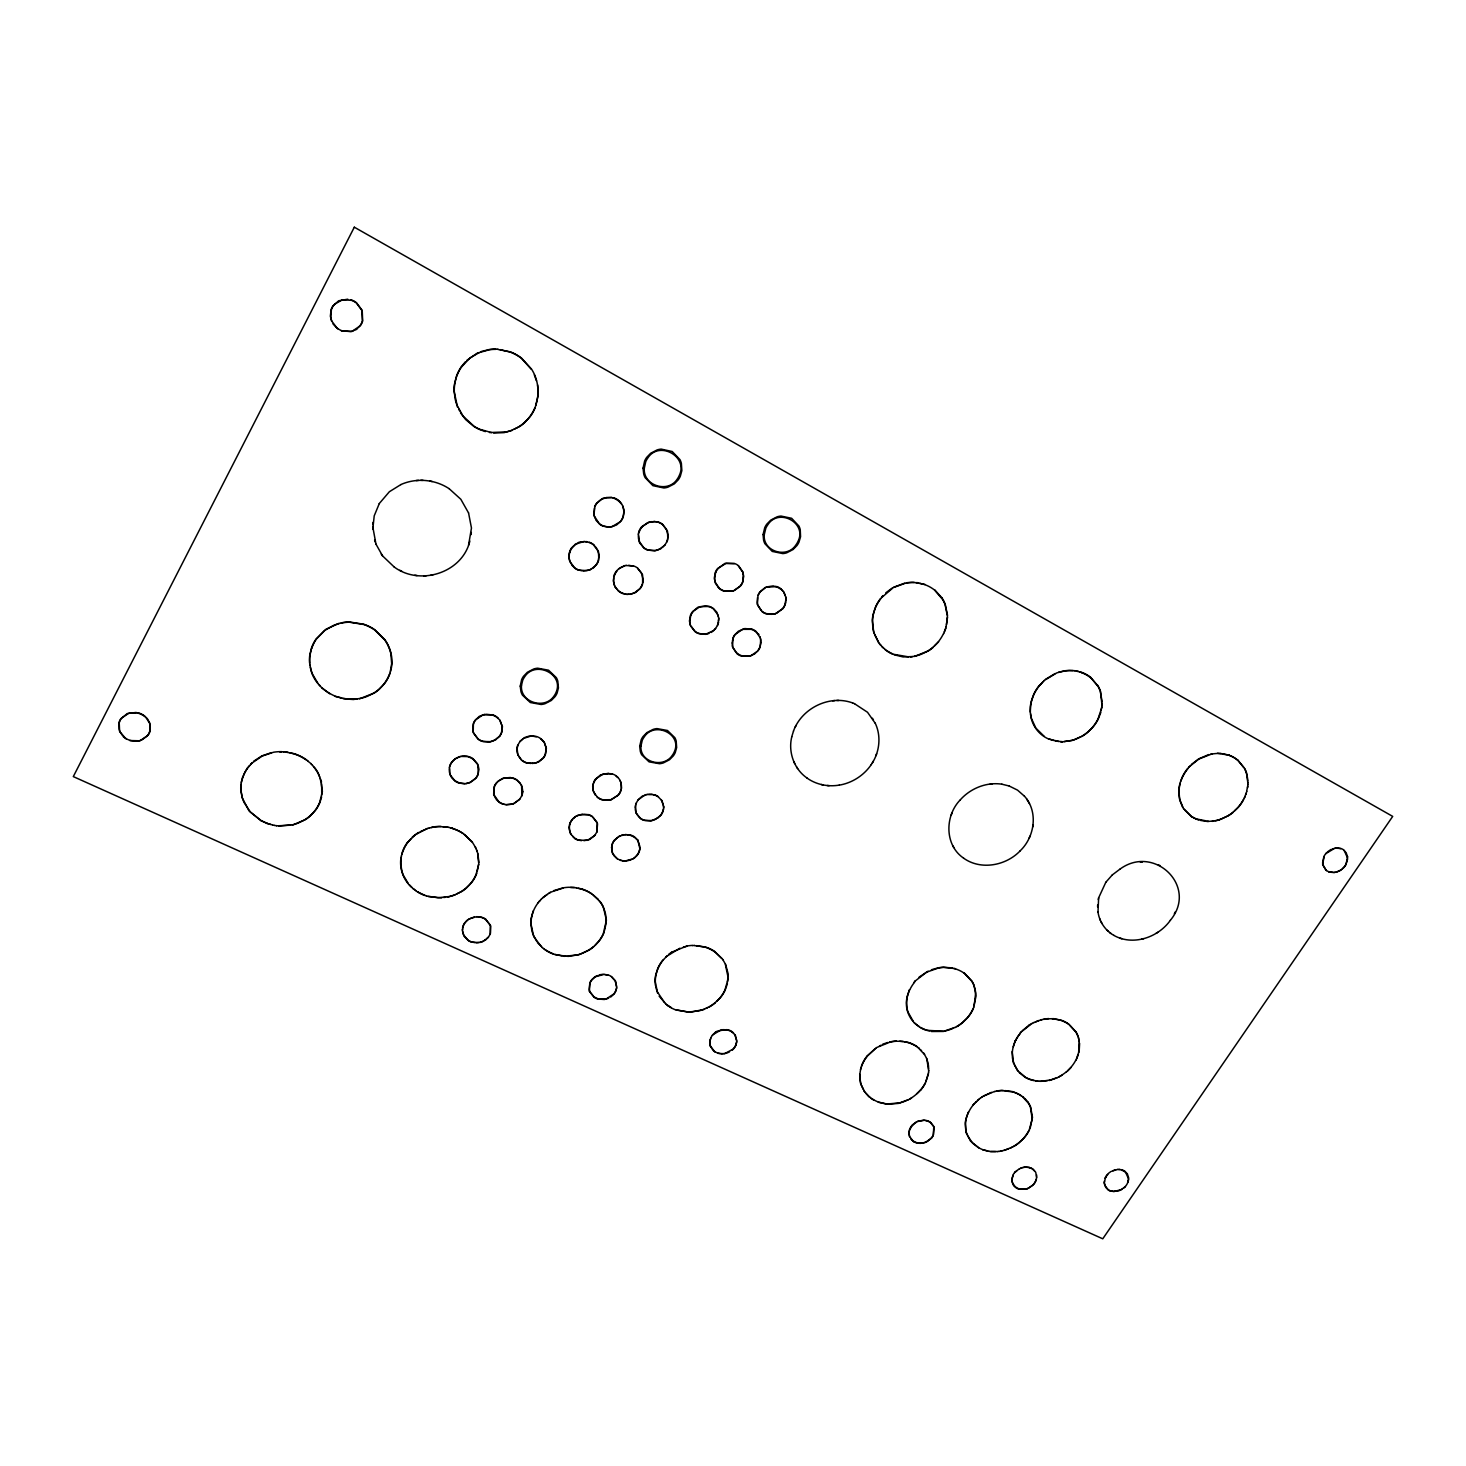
<?xml version="1.0" encoding="UTF-8"?>
<svg xmlns="http://www.w3.org/2000/svg" width="1466" height="1466" viewBox="0 0 1466 1466"><rect width="100%" height="100%" fill="white"/><g stroke="black" fill="none" stroke-linecap="round" stroke-linejoin="round"><path stroke-width="1.5" d="M478.887 862.429L477.879 853.579L475.332 846.78M569.101 555.907L569.211 558.289A13.817 13.487 -11.3 0 0 570.127 561.735L574.324 567.489A14.788 14.44 -11.5 0 0 579.62 570.274L582.002 570.769M569.065 827.502L570.531 833.824L575.057 838.662M638.37 535.75L638.461 538.132A13.744 13.432 -28.4 0 0 639.323 541.577L643.427 547.349A14.733 14.385 -28.7 0 0 648.632 550.153L655.815 550.465A13.744 13.432 -28.6 0 0 659.26 549.347L665.088 545.004M522.831 791.732L521.988 786.234M516.802 749.694L517.919 745.296A14.385 13.487 -8.5 0 1 520.265 741.356M928.619 1070.601L926.75 1058.397M1097.997 912.127L1098.639 897.815L1105.804 882.312M1097.613 906.831L1097.649 905.017M947.549 617.149L946.101 626.44M710.094 1040.97L710.204 1045.863M731.992 643.501L732.029 642.328M372.804 529.024L374.215 515.849L379.273 503.608M1247.749 784.512L1248.024 782.771M616.563 987.278L615.683 981.304L611.579 976.631A13.744 12.278 -14.6 0 0 607.602 974.817M859.717 1074.303L860.615 1083.631L864.757 1091.84M1036.517 1177.473L1036.572 1174.761M1178.792 791.64L1179.085 789.881A35.972 31.079 -42.4 0 1 1180.277 783.064M639.781 848.301L637.838 840.128M640.019 848.301L640.056 847.256M643.317 580.793L642.291 584.219A14.66 14.239 -20.4 0 1 639.249 589.295L635.639 592.484L629.849 594.39M668.258 535.951L667.177 540.679A14.733 14.403 -28.7 0 1 664.098 545.792M468.552 545.224L471.466 528.035L468.552 512.88M663.475 808.187L663.75 807.125M718.56 620.943L718.707 617.479M1101.974 705.164L1100.49 691.237A41.25 36.943 -42.5 0 0 1098.419 686.564L1097.558 685.08M1102.304 703.35L1101.131 710.479M150.283 727.594L149.789 731.058A15.65 14.074 13.8 0 1 147.003 736.134L142.202 739.689A14.605 13.139 13.8 0 1 138.665 740.843L136.118 741.155M449.384 768.734L449.476 772.069A13.579 12.644 -3.6 0 0 450.447 775.276L450.942 776.302M462.34 929.902L463.054 926.787A14.11 12.736 -7.7 0 1 465.638 922.041M462.651 928.876L462.376 931.002M761.092 642.273L759.956 646.781A14.293 13.579 -31.5 0 1 757.684 650.831L754.385 654.166M736.83 1040.878L735.804 1044.818A13.359 11.746 -19.9 0 1 732.982 1049.18L724.424 1053.779M785.758 601.097L785.941 597.652M908.957 1132.155L909.525 1136.736M517.131 748.576L517.865 755.228M1012.163 1051.543L1013.647 1063.73M372.859 524.59L373.024 522.391M569.065 827.465L570.219 823.232A14.092 13.011 -13.2 0 1 572.528 819.421L575.057 817.057M569.394 826.403L569.413 829.628A13.194 12.186 -13.2 0 0 570.292 832.743L571.319 834.667M592.63 786.821L593.437 783.577M592.979 785.739L592.924 790.137L595.288 795.122M1247.969 784.475L1246.65 791.292M613.668 578.3L613.668 581.819A13.689 13.286 -20.1 0 0 614.547 585.227L615.372 587.463M928.473 1072.159L928.821 1070.565M638.48 534.559L639.561 542.786L644.234 548.284A14.697 14.348 -28.6 0 0 647.404 549.988L654.642 550.923L661.514 548.357M611.45 847.806L612.238 844.654A14 12.882 -16.1 0 1 614.914 839.853L619.293 836.133L626.092 834.429M728.162 978.683L724.937 990.081A36.705 32.783 -19 0 1 720.264 997.485A35.331 31.537 -19.1 0 1 717.9 1000.105L716.617 1001.388M471.117 534.595L471.319 532.433M635.053 807.583L635.859 804.376A14.055 13.029 -18 0 1 638.571 799.538L644.142 795.525M1178.866 789.917L1179.031 788.195A36.229 31.281 -42.4 0 1 1180.075 783.027L1181.394 779.674A35.184 30.401 -42.4 0 1 1182.805 776.394M1347.602 856.822L1346.173 863.731A13.139 10.995 -42.1 0 1 1343.827 867.286L1343.076 868.074M1347.675 858.783L1345.861 864.757A13.176 11.032 -42.1 0 1 1343.992 867.396L1342.306 868.807M1020.134 850.848C1034.739 837.031 1038.533 811.578 1024.386 796.111M1104.484 1180.955L1104.374 1182.714A11.636 9.584 -30.5 0 0 1104.833 1185.261L1108.314 1190.025A12.443 10.244 -30.5 0 0 1110.788 1191.18L1117.587 1191.125A11.618 9.584 -30.5 0 0 1120.445 1190.117L1125.448 1186.599M709.746 1041.941L710.552 1039.009M478.576 864.207L477.22 871.244M522.831 791.768L522.153 795.048M1036.737 1177.436L1036.205 1179.269M449.531 767.616L449.805 774.341L454.717 780.59M598.788 558.454L598.421 551.308L593.309 544.711A14.733 14.385 -11.5 0 0 589.075 542.457L585.484 541.705M928.693 1072.177L925.926 1081.487M321.732 795.012L321.677 783.925M621.474 788.616L620.906 782.019M1247.584 787.883L1247.823 786.179M667.781 538.334L667.506 531.187L662.687 524.407A14.788 14.458 -28.8 0 0 658.436 522.079L651.161 521.676M1128.673 1179.635L1127.464 1183.227A12.461 10.262 -30.5 0 1 1124.605 1187.222L1123.872 1187.918M616.801 987.314L616.178 989.33M640.019 848.338L639.048 851.489A13.945 12.828 -16.1 0 1 636.885 855.301L636.152 856.162M568.936 554.679L569.816 551.143A14.788 14.44 -11.4 0 1 571.52 547.918L577.183 543.3M663.713 808.224L663.053 810.35M908.957 1132.137L909.818 1129.351M909.305 1131.202L909.14 1133.988A11.966 10.189 -26.1 0 0 909.726 1136.626L912.97 1140.951M1032.705 826.971L1032.999 825.083M1101.992 706.942L1097.997 719.036A37.548 33.626 -42.6 0 1 1092.885 726.843A36.137 32.344 -42.6 0 1 1090.374 729.573L1087.607 732.139A36.943 33.077 -42.6 0 1 1081.505 736.408L1073.057 740.257M638.241 534.522L639.359 531.077M727.521 982L728.107 973.644L725.523 964.06M611.945 845.699L612.385 853.12M635.566 805.439L635.969 812.97L640.844 818.816A14.037 13.011 -18 0 0 643.886 820.3L650.794 820.978L658.271 817.826M736.775 1041.905L736.024 1044.855M401.519 856.126L400.969 857.867A38.537 35.202 -4.5 0 0 400.603 863.254C400.786 873.626 406.1 883.925 414.731 889.734M1011.888 1178.737L1013.171 1175.164M732.377 641.21L732.908 638.974A14.348 13.615 -31.5 0 1 735.73 633.898L737.416 632.231M757.501 597.615L757.189 602.214A13.469 12.846 -36.6 0 0 757.959 605.55L760.982 610.314M946.523 624.608L947.512 615.28L945.277 604.45A42.404 39.417 -42.4 0 0 942.968 599.521L942.015 597.945M1105.602 1177.4L1104.173 1182.75L1105.822 1187.643M928.491 1073.753L925.413 1083.062A35.239 30.42 -26.1 0 1 920.721 1090.099M478.356 772.784L477.604 763.969L473.078 758.747A14.587 13.579 -3.7 0 0 468.79 756.658C462.615 754.66 455.45 757.372 451.546 762.338A14.532 13.524 -3.6 0 0 449.934 765.362L449.549 766.498M791.768 736.848C787.993 752.021 794.096 769.21 807.106 778.08M1098.291 899.593L1098.657 897.815M241.23 782.331L242.696 776.833M1078.628 1052.698L1079.196 1040.255M642.639 583.083L642.584 574.855L637.765 568.185A14.697 14.275 -20.4 0 0 633.514 565.913L626.257 565.546M639.854 849.419L639.286 851.526M616.655 988.341L615.867 990.32A13.652 12.204 -14.6 0 1 613.778 993.985L606.484 998.804L597.615 998.987A13.67 12.204 -14.6 0 1 594.61 997.65L589.424 991.273M663.548 809.305L662.724 811.394A14 12.992 -18.1 0 1 660.543 815.279L659.004 816.928M718.633 622.134L717.552 625.542M743.06 580.499L743.152 572.345L738.534 565.729A14.605 14.037 -35.1 0 0 734.411 563.457L724.937 563.402L717.131 569.083A14.532 13.964 -35 0 0 715.39 572.235L714.29 578.099L715.646 583.798M321.622 796.881L319.991 802.25A40.59 36.998 6 0 1 315.392 810.423L310.169 816.049A40.205 36.65 6 0 1 305.533 819.549L292.724 825.01M401.263 856.089L401.941 854.348A37.438 34.194 -4.4 0 1 403.04 850.921M791.732 736.83L793.509 731.058M449.292 767.579L449.805 766.535A14.55 13.542 -3.6 0 1 452.463 761.532L454.094 759.864M760.323 645.681L760.726 638.864M390.341 671.336L391.66 663.731L390.927 654.111A38.263 35.88 9 0 0 389.296 648.522L387.72 644.893A45.08 42.221 9.2 0 0 384.642 639.799L374.636 629.922A41.011 38.446 9.1 0 0 363.623 624.479L349.329 622.207A45.025 42.184 8.9 0 0 343.154 622.738L341.102 623.105M785.813 602.306L785.171 604.56A14.477 13.799 -36.7 0 1 782.826 608.72L774.964 614.016L765.637 613.649A14.385 13.707 -36.7 0 1 762.577 612.018L761.624 611.267M860.45 1069.52L861.568 1066.387A33.901 29.265 -26.1 0 1 862.796 1063.345A35.221 30.42 -26.1 0 1 867.377 1056.143M861.055 1067.963L860.652 1069.539A34.671 29.943 -26.1 0 0 859.864 1075.861L860.175 1080.552A33.022 28.514 -26 0 0 861.293 1085.042L863.126 1089.238M494.06 787.81L493.694 793.289A13.432 12.479 -7.3 0 0 494.628 796.459L495.71 798.439M462.56 927.776L463.164 925.724A14.074 12.718 -7.7 0 1 464.759 922.81L468.955 918.925M517.04 747.422L517.7 745.186M569.651 552.389L568.845 557.117L569.889 561.845M594.426 508.116L593.95 514.108A13.872 13.652 -18.9 0 0 594.848 517.59L595.324 518.707M613.613 577.091L614.547 574.855M614.162 575.991L613.319 580.664L614.309 585.337M638.425 533.312L639.139 530.967A14.77 14.44 -28.6 0 1 641.632 526.789L649.951 521.639M569.321 825.285L569.981 823.159M592.905 784.603L593.803 782.514M727.411 983.668L725.139 990.173A36.723 32.802 -19 0 1 720.466 997.576L715.243 1002.561A36.119 32.252 -19 0 1 709.324 1006.702L704.358 1009.121A34.378 30.694 -19 0 1 699.154 1010.825L688.342 1012.071L676.119 1009.817M1034.116 1080.479L1029.553 1079.159A35.019 29.851 -31.2 0 1 1025.32 1077.143L1017.257 1070.308L1013.391 1062.19A32.692 27.872 -31.1 0 1 1012.438 1057.756L1012.273 1053.083A34.341 29.265 -31.2 0 1 1013.244 1046.816L1015.315 1040.603M1013.244 1046.816L1014.234 1043.682A33.59 28.642 -31.2 0 1 1015.517 1040.64M401.702 854.312L402.802 850.848M469.853 541.046C462.285 573.096 419.642 586.253 393.969 566.829M598.788 559.664L598.44 560.873A14.843 14.495 -11.6 0 1 596.149 565.125L590.432 569.688L583.23 571.099M946.34 626.477L944.287 631.828M1246.851 791.328L1245.587 794.645M604.56 930.397L606.026 923.598L605.696 915.041A35.184 31.885 -12.8 0 0 604.413 910.074L603.076 906.868A41.433 37.53 -12.5 0 0 600.455 902.396L599.411 901.004M667.763 539.561L666.957 541.889M710.039 1039.944L710.918 1038.056M620.998 789.661L620.668 790.724A14.184 13.212 -15 0 1 617.754 795.507L610.937 799.685L602.874 799.813A14.184 13.212 -15 0 1 597.835 797.357L596.809 796.789M974.175 1005.749L975.678 992.922A33.223 28.954 -29.1 0 0 974.817 988.286L973.827 985.299A39.124 34.085 -28.9 0 0 971.701 981.139L964.188 973.167M535.695 405.569C539.067 395.637 538.755 384.385 534.577 374.765A46.381 45.428 42.6 0 0 531.59 369.175L521.53 358.107A42.331 41.488 43.4 0 0 510.37 351.858L497.854 349.421M1100.893 712.256L1098.199 719.146M1036.407 1179.287L1035.564 1181.065A12.534 10.445 -28.3 0 1 1033.438 1184.363M871.244 764.592C879.508 752.718 881.524 736.463 875.257 723.251M945.808 628.291L943.719 633.66M1078.408 1054.256L1076.649 1058.873M1127.812 1182.347L1128.673 1177.876L1127.336 1173.771M960.377 799.776C944.819 815.499 944.324 845.076 963.565 858.105M909.305 1130.249L910.001 1128.417A12.882 10.958 -26.1 0 1 912.292 1125.008L916.562 1121.765M390.011 673.26L389.351 675.075A41.03 38.464 9.1 0 1 384.605 683.523L379.254 689.295A40.645 38.098 9.1 0 1 374.526 692.887L359.536 698.824M1246.375 793.014L1243.608 799.611A36.595 31.592 -42.4 0 1 1238.495 807.106L1233.126 812.109A35.972 31.061 -42.4 0 1 1227.17 816.232L1222.296 818.596A34.231 29.558 -42.4 0 1 1217.238 820.245L1212.089 821.381M690.724 615.28L689.771 622.097A13.487 12.919 -28.7 0 0 690.578 625.432L695.305 631.883A14.403 13.799 -28.8 0 0 698.384 633.495L705.439 634.338L714.07 630.343M612 844.618L612.367 843.573A13.982 12.864 -16.1 0 1 614.016 840.623L614.749 839.688M715.61 572.326L714.62 579.235A13.579 13.047 -34.9 0 0 715.426 582.607L719.366 588.251A14.532 13.982 -35 0 0 724.424 590.981L733.825 590.835M635.621 804.339L636.006 803.276M973.607 1007.325L976.044 996.092L974.029 985.207A39.106 34.085 -28.9 0 0 971.903 981.047L964.335 973.003M1012.786 1176.044L1011.815 1180.57L1013.574 1185.499M875.935 755.65L876.613 753.781M478.283 773.956L478.301 773.92A14.587 13.579 -3.7 0 1 476.12 777.97L470.476 782.148A13.579 12.626 -3.7 0 1 467.104 783.265L465.913 783.485M594.573 506.888L594.591 506.851A14.843 14.623 -19.1 0 1 596.314 503.608L603.039 498.22L611.652 497.267M1180.57 781.323L1182.604 776.339A36.577 31.574 -42.4 0 1 1187.552 768.587L1190.172 765.948M494.17 786.692L494.189 786.656A14.422 13.414 -7.4 0 1 496.516 782.734L499.283 780.48M533.184 911.101L531.26 917.881A37.365 33.865 -12.6 0 0 530.784 923.085L533.734 936.572L541.082 946.303M861.367 1066.368L862.594 1063.29A35.257 30.456 -26.1 0 1 867.102 1056.015L876.356 1047.86M614.309 574.8L614.309 574.764A14.697 14.275 -20.3 0 1 616.783 570.622L619.623 568.258M1029.352 1129.516L1032.192 1118.925L1030.433 1107.178A37.933 32.087 -28.4 0 0 1028.454 1103.257L1022.498 1096.696M1030.213 1128.05L1032.485 1117.367L1030.635 1107.087A37.933 32.087 -28.4 0 0 1028.637 1103.165L1027.813 1101.919M951.214 815.096L951.892 813.264M642.529 584.311L642.09 585.429A14.642 14.22 -20.4 0 1 640.239 588.507L634.448 592.814A13.67 13.286 -20.4 0 1 631.021 593.932L627.411 594.445M521.731 796.148L522.134 795.085M476.871 873.04L476.23 874.726A38.904 35.532 -4.5 0 1 471.594 882.587L466.426 888.03A38.537 35.184 -4.5 0 1 461.882 891.42L454.918 894.755A36.412 33.242 -4.6 0 1 449.402 896.514L437.876 897.723L426.349 895.983M490.23 934.373L490.798 925.981L485.631 919.127M1323.725 857.408L1322.662 862.338A12.314 10.299 -42.1 0 0 1323.01 865.197L1325.795 869.888A13.176 11.032 -42.1 0 0 1329.809 872.087L1332.704 872.472M1036.114 1180.185L1035.326 1181.999A12.553 10.464 -28.3 0 1 1033.603 1184.436L1029.48 1187.552M742.95 581.672L742.474 582.827A14.513 13.964 -35.1 0 1 740.605 585.887L733.733 590.633M657.703 968.623L655.668 975.202A36.375 32.49 -19 0 0 655.1 980.223L655.375 985.299M596.845 832.34L597.56 823.69M760.194 646.873L760.194 646.836A14.385 13.652 -31.5 0 1 757.885 650.941L757.885 650.941M793.491 731.039C801.81 708.115 829.609 694.444 852.681 702.965M604.194 932.138L603.516 933.75A37.713 34.176 -12.7 0 1 598.861 941.392L595.123 945.46M616.087 990.393L615.683 991.364A13.67 12.223 -14.6 0 1 613.979 994.095L610.681 997.063M973.827 1007.344L972.251 1010.386A35.569 31.006 -29.1 0 1 967.468 1017.569A34.268 29.87 -29.1 0 1 965.104 1020.116L962.612 1022.627A35.276 30.731 -29.1 0 1 958.306 1025.76M1170.381 920.263C1198.418 886.545 1154.383 844.104 1120.226 868.953M736.005 1044.892L735.602 1045.844A13.341 11.728 -19.9 0 1 733.88 1048.483L732.377 1050.059M1029.205 837.947L1029.993 836.151M1244.414 797.98L1245.147 796.331M968.348 1112.144L966.131 1118.21A34.213 28.935 -28.5 0 0 965.324 1122.828L966.002 1131.899M1105.016 1178.243L1105.419 1177.363A12.443 10.262 -30.5 0 1 1107.05 1174.852L1107.728 1174.083M1324.165 856.456L1322.607 864.317L1326.345 870.621M973.167 1008.938L972.434 1010.477A35.587 31.024 -29.1 0 1 967.652 1017.661L962.484 1022.498A35.019 30.511 -29.1 0 1 956.675 1026.512L955.172 1027.538M1174.339 913.739L1175.164 912.017M1029.553 1129.571L1028.839 1131.019A34.543 29.21 -28.5 0 1 1024.148 1137.891L1019.237 1142.655A34.194 28.917 -28.5 0 1 1015.04 1145.679L1013.519 1146.577M1075.897 1060.376L1079.178 1051.14L1079.617 1043.316M795.103 727.319L796.056 725.468M872.343 762.888L873.351 761.147M379.254 503.589L389.37 491.733L400.841 484.605M871.262 764.611C863.932 775.386 852.149 783.009 839.267 785.135M461.57 366.866L470.201 357.796L479.272 352.555M247.039 768.422L252.317 762.723M1105.785 882.294L1112.309 874.909M1170.399 920.263C1158.213 937.507 1132.906 946.23 1113.83 935.381M407.438 842.803L411.066 838.534M537.637 903.203L540.166 900.49M572.363 819.256L571.612 820.19A14.11 13.047 -13.2 0 0 569.999 823.141M485.044 714.199L479.382 716.288L475.021 720.374A14.568 13.707 -4.1 0 0 473.39 723.453L473.206 732.505L478.118 738.901A14.587 13.707 -4.2 0 0 483.377 741.466L490.542 741.649A13.615 12.791 -4.2 0 0 493.932 740.532L499.613 736.317M637.655 800.308L641.961 796.35L647.441 794.315M520.063 741.228L524.718 737.526L529.299 736.042M519.972 799.062L513.375 803.881L506.246 804.816M663.493 959.68L662.375 961.055A36.705 32.783 -19 0 0 657.977 968.714A35.367 31.592 -18.9 0 0 656.75 971.903L655.907 975.22A36.137 32.27 -19 0 0 655.32 981.908L657.629 993.252M715.683 628.584L712.989 630.93M595.068 835.235L589.625 839.487L583.908 840.696M1030.25 712.055L1030.341 706.667A37.218 33.315 -42.6 0 1 1031.276 701.261L1033.75 694.279A37.566 33.626 -42.6 0 1 1038.679 686.216L1044.085 680.81M1038.881 686.326L1042.693 682.111M881.652 597.12L882.972 595.617M712.311 1035.271L715.463 1032.211M249.623 765.527L247.278 768.532A40.572 36.98 6 0 0 243.026 776.98A39.069 35.605 6.1 0 0 241.89 780.517L240.974 784.182A40.223 36.65 6 0 0 240.772 789.789L242.183 797.211A38.043 34.653 6.1 0 0 244.126 802.543L250.448 812.146L261.296 820.685A40.681 37.071 6 0 0 266.812 823.196L270.642 824.442M938.607 641.796L933.036 647.184A37.988 35.294 -42.6 0 1 926.769 651.619L921.583 654.129A36.155 33.571 -42.5 0 1 916.177 655.852L910.606 657.006M616.306 525.176L620.961 521.126A14.898 14.678 -19.4 0 0 623.27 516.82L624.058 510.736L622.848 506.027M914.106 982.33L915.224 980.974L914.289 982.422M595.159 565.913L595.947 564.996A14.752 14.403 -11.6 0 0 598.201 560.782L599.191 554.863M867.304 1056.106L874.909 1048.868M1019.933 1033.383L1021.051 1032.064L1020.098 1033.475A34.982 29.815 -31.2 0 0 1015.37 1040.787M972.874 1105.071L979.178 1099.152M974.139 1103.88L973.058 1105.162A34.524 29.192 -28.5 0 0 968.605 1112.236M488.508 937.214L484.092 940.677M637.069 855.448L632.707 859.131M538.792 901.737L541.467 899.153M1014.6 1172.58L1019.456 1168.64M1325.759 853.67L1334.94 848.136M925.229 1082.971A35.221 30.42 -26.1 0 1 920.538 1090.008L915.609 1094.864A34.671 29.925 -26.1 0 1 909.873 1098.84L908.37 1099.848M1071.096 1067.395L1067.468 1071.096M465.345 361.827L461.332 366.738A42.239 41.378 43.4 0 0 456.512 376.066L454.442 384.275A41.836 40.993 43.3 0 0 454.002 390.579L457.502 407.163M572.473 547.093L574.177 545.352M641.833 526.935L647.679 522.647L654.844 521.31M915.26 980.956L926.567 972.196L938.368 968.018A39.087 34.048 -29 0 1 943.609 967.413L952.222 967.835M358.455 327.468L360.123 325.507A16.401 15.576 44 0 0 362.395 320.907L361.955 310.517L356.366 302.986A16.383 15.558 44 0 0 351.657 300.365L342.476 299.724L334.688 304.158M520.247 741.375L522.831 738.956M497.505 782.019L496.717 782.881A14.33 13.322 -7.4 0 0 494.409 786.766L493.657 794.425L498.806 801.7A14.385 13.359 -7.4 0 0 503.974 804.193M1188.779 767.158L1198.803 759.058L1212.29 753.762M931.46 1138.147L925.449 1142.362L920.281 1143.37M718.065 568.277L726.128 563.31L734.301 563.677M693.161 611.267L700.033 606.667L709.416 606.448A14.495 13.872 -28.9 0 1 713.521 608.647L716.691 612.073L718.248 616.361M1021.069 1032.046L1032.137 1023.323M596.131 778.666L602.856 774.195L612.11 773.865A14.22 13.249 -15 0 1 616.196 775.88C621.089 779.399 622.683 786.326 620.466 791.86A14.165 13.212 -15 0 1 618.689 794.755L611.01 799.905L601.72 799.703A14.165 13.194 -15 0 1 598.623 798.2L597.652 797.522M960.358 799.758C970.602 788.305 986.563 781.854 1001.883 784.182M614.914 839.853L617.443 837.526M619.971 521.933L611.652 526.88M756.914 651.71L750.061 656.2L740.77 655.87A14.293 13.579 -31.4 0 1 737.71 654.257L736.775 653.543M486.822 938.698L488.325 937.086A14.055 12.699 -7.8 0 0 490.414 933.292L490.23 925.046L485.466 919.292A14.055 12.681 -7.8 0 0 481.379 917.423L479.125 916.965M934.483 645.92L935.858 644.545A37.145 34.506 -42.6 0 0 938.405 641.687A38.611 35.88 -42.7 0 0 943.518 633.55M912.457 1125.118L917.533 1121.343L923.763 1120.134M250.759 763.933L262.084 756.09L273.592 752.223A44.548 40.59 5.8 0 1 279.713 751.655L281.82 751.655M1020.153 850.866C1005.969 865.746 980.772 870.529 963.547 858.123M1015.425 1171.902L1016.928 1170.509M1022.278 1030.763L1029.059 1025.155M975.311 1102.634L976.558 1101.424M541.302 899.006L547.221 894.425M916.946 1093.728L918.211 1092.518A33.938 29.283 -26.1 0 0 920.538 1090.008M1234.519 810.918L1235.856 809.635A35.221 30.401 -42.4 0 0 1238.33 806.996A36.54 31.556 -42.4 0 0 1243.425 799.501M665.802 956.877L679.876 948.209M667.287 955.777L662.174 960.963A36.723 32.783 -19 0 0 657.703 968.586M1032.87 1185.224L1028.546 1188.028A11.728 9.786 -28.3 0 1 1025.65 1189.036L1019.731 1189.146M573.133 818.413L575.9 816.232M466.243 921.069L468.002 919.567M1191.363 764.482L1198.748 758.857L1208.809 754.55M466.829 360.324L477.22 353.159L489.424 349.751A46.326 45.409 42.4 0 1 495.746 349.348M1327.298 852.039L1330.89 849.492M1112.309 874.909L1120.226 868.935M412.258 837.049L418.433 832.431M1108.498 1173.331L1111.008 1171.462M885.757 592.85L892.061 588.159M542.64 897.705L550.355 892.263L563.017 888.103M1043.939 680.645L1056.894 672.839L1064.114 671.116A41.213 36.888 -42.4 0 1 1069.557 670.622L1074.963 670.695M1066.149 1072.232L1068.604 1069.777A33.571 28.605 -31.2 0 0 1070.95 1067.285A34.891 29.741 -31.2 0 0 1075.732 1060.303M594.5 566.957L592.594 568.46M662.32 547.441L663.255 546.671M496.937 738.681L498.642 737.086A14.587 13.725 -4.2 0 0 501.555 732.175L502.197 726.586L500.382 721.235M919.054 977.162L928.088 971.188M977.712 1100.123L980.571 1098.089M635.529 857.115L633.678 858.526M599.96 500.218L597.267 502.765A14.807 14.587 -19.2 0 0 594.811 506.961L593.895 515.336L599.063 523.435A14.843 14.623 -19.2 0 0 604.34 526.294L606.741 526.807M253.581 761.275L261.956 755.87L271.577 752.608M618.505 568.863L625.047 565.51M498.183 781.066L503.479 778.373M929.041 1140.145L930.617 1138.789A12.828 10.922 -26.1 0 0 933.439 1134.647L933.769 1126.401L930.14 1122.333A12.828 10.922 -26.1 0 0 926.732 1120.904L925.724 1120.537M594.518 977.181L592.044 979.416A13.744 12.278 -14.6 0 0 589.753 983.1L589.405 991.236M594.665 977.327L592.209 979.563A13.652 12.204 -14.6 0 0 589.955 983.191L589.167 989.22A12.791 11.435 -14.6 0 0 590.01 992.115L593.858 996.88M1341.445 869.485L1342.416 868.953M668.514 954.458L671.501 952.259M1045.386 679.418L1055.153 673.554M357.667 328.512L355.505 330.015M486.126 939.578L483.065 941.209A13.157 11.875 -7.8 0 1 479.785 942.308L476.322 942.876M1341.555 869.631L1338.696 871.152A12.296 10.299 -42 0 1 1335.728 872.16L1333.675 872.673M980.442 1097.961L982 1097.118M574.947 544.399L584.311 541.375M454.845 758.948L460.342 756.419M712.146 631.846L711.138 632.469M496.113 739.579L489.369 742.089L482.186 741.356A14.568 13.689 -4.2 0 1 478.942 739.78L477.934 739.066M738.186 631.296L744.801 628.566L751.838 629.116A14.385 13.652 -31.5 0 1 755.87 631.278L760.213 637.838M594.536 977.144L596.479 975.971M715.481 1032.192L717.369 1031.056M671.52 952.24L687.023 946.01A40.297 35.972 -19 0 1 692.52 945.405M1156.124 933.347L1157.755 932.303M876.265 1047.695L891.108 1041.685A38.702 33.388 -26 0 1 896.312 1041.062M1029.077 1025.137L1030.58 1024.184M981.908 1096.953L991.364 1092.372M471.539 781.616L475.167 778.739A14.55 13.542 -3.7 0 0 478.044 773.865L478.979 769.43L478.063 764.995M1340.639 870.291L1335.728 872.362M928.271 1140.915L926.42 1141.941A11.966 10.189 -26.1 0 1 923.378 1142.802L918.229 1143.26M1122.315 1189.274L1113.61 1191.675M1081.578 736.61L1083.209 735.62A37.2 33.315 -42.6 0 0 1087.754 732.285L1093.068 726.934A37.548 33.608 -42.6 0 0 1098.199 719.146M709.416 1006.904L710.992 1005.951A36.375 32.472 -19 0 0 715.408 1002.707M1228.801 815.481L1218.979 819.989M956.748 1026.695L958.288 1025.779M909.946 1099.005L911.467 1098.107M1061.86 1075.293L1058.818 1077.015M548.797 893.417L550.465 892.464M600.95 499.558L606.686 497.469L614.052 497.89A14.917 14.678 -19.4 0 1 618.34 500.236C623.288 503.919 624.937 511.011 623.032 516.747A14.807 14.587 -19.3 0 1 620.741 520.998M620.613 567.599L623.948 566.096M765.234 587.463L759.736 592.172A14.403 13.725 -36.7 0 0 757.995 595.288L757.372 604.523L761.807 611.102A14.422 13.744 -36.7 0 0 766.791 613.796L770.236 614.327M523.783 738.314L531.737 735.804M500.236 779.857L501.262 779.271M576.01 816.434L577.989 815.188M469.065 919.127L474.434 916.891M618.377 836.903L620.448 835.858M983.393 1096.018L994.718 1091.419M595.581 976.722L604.267 974.304M420.229 831.68L429.245 827.85M893.839 587.408L906.574 582.79A42.367 39.362 -42.4 0 1 912.255 582.314L914.198 582.35M879.417 1046.046L881.011 1045.221M1032.211 1023.488L1033.713 1022.498M591.421 568.918L590.322 569.468A13.799 13.487 -11.6 0 1 586.858 570.586L578.41 570.127A14.752 14.403 -11.5 0 1 575.148 568.423L571.685 565.033M734.851 590.157L739.634 586.657A14.55 13.982 -35.1 0 0 742.712 581.635L743.812 575.826M753.249 654.606L752.186 655.155A13.377 12.699 -31.4 0 1 748.851 656.237L741.924 655.998M632.597 858.929L624.883 861.092M729.573 1051.8L728.584 1052.295A12.461 10.958 -19.9 0 1 725.487 1053.358L721.107 1053.907M955.081 1027.373L943.408 1031.441L931.368 1031.496M908.297 1099.665L898.438 1103.403L888.103 1104.228M1057.224 1077.785L1060.284 1076.026A34.341 29.265 -31.2 0 0 1066.002 1072.086M1003.917 1150.498L1011.907 1147.237M1010.422 1148.153L1013.446 1146.412A33.975 28.734 -28.5 0 0 1019.09 1142.527L1021.655 1140.236A33.223 28.092 -28.6 0 0 1023.964 1137.799A34.524 29.192 -28.5 0 0 1028.656 1130.946M456.659 893.985L460.104 892.226A38.263 34.946 -4.5 0 0 466.243 887.865L468.973 885.281A37.42 34.176 -4.6 0 0 471.374 882.495A38.886 35.514 -4.5 0 0 476.01 874.616L478.814 864.244L477.641 853.615M1079.837 737.288L1076.465 738.846A35.166 31.464 -42.5 0 1 1071.243 740.532L1064.078 741.594M706.026 1008.388L707.693 1007.582M513.961 429.318L517.681 427.412A41.543 40.7 43.3 0 0 524.333 422.593L527.284 419.661A40.627 39.82 43.3 0 0 529.904 416.509A42.276 41.433 43.4 0 0 534.998 407.493M1033.787 1022.682L1038.624 1020.519M1019.53 1168.805L1022.425 1167.504M1111.979 1171.114L1117.807 1169.337M577.018 815.866L582.57 814.033M470.073 918.559L476.816 916.635M906.703 1100.435L905.09 1101.149A33.003 28.477 -26.1 0 1 900.124 1102.798L886.399 1104.081L878.299 1102.23M1057.151 1077.62L1049.015 1080.552M953.468 1028.142L951.855 1028.857A33.333 29.045 -29 0 1 946.834 1030.525L945.13 1030.928M1028.619 1188.193L1026.676 1188.944M608.683 998.199L604.304 999.5L598.733 999.079M400.823 484.586C416.234 477.659 435.017 479.327 449.072 488.654M588.452 839.743L594.133 835.95A14.129 13.066 -13.3 0 0 597.029 831.222L597.23 822.628L592.374 816.782A14.074 13.011 -13.3 0 0 588.324 814.821L583.78 814.18M483.157 941.392L479.822 942.51M470.586 782.368L465.95 783.705L459.976 783.119M882.569 1044.305L887.626 1042.491M1035.399 1021.967L1042.014 1019.548M553.8 890.613L562.999 887.883A41.396 37.493 -12.7 0 1 568.68 887.278L574.415 887.461M1112.914 1170.693L1115.809 1169.795M1020.483 1168.384L1021.472 1167.999M917.606 1121.508L924.789 1120.189M1331.934 849.254L1333.932 848.557M718.468 1030.781L727.081 1029.627M597.597 975.715L598.696 975.293M704.45 1009.304L690.138 1012.291L675.991 1010.001A36.797 32.875 -19 0 1 671.226 1007.838L668.313 1006.024M502.233 778.574L504.561 777.805M455.028 894.938L447.551 897.155M766.425 587.206L776.87 586.583A14.495 13.799 -36.8 0 1 780.902 588.782L783.137 591.439M578.209 542.585L580.591 541.797M128.66 713.319L121.66 718.047A15.65 14.074 13.8 0 0 119.131 723.269L119.131 729.06A14.605 13.139 13.8 0 0 120.377 732.414L122.466 735.456M512.184 430.363L504.139 432.617L493.675 433.075M931.405 969.759L938.35 967.817A39.087 34.048 -29 0 1 943.591 967.212L955.484 968.678M427.357 828.4L415.373 834.759L407.2 842.712A38.886 35.514 -4.5 0 0 402.802 850.811M481.123 351.547L489.369 349.494A46.326 45.409 42.5 0 1 495.71 349.073L497.89 349.146M708.958 633.477L706.63 634.137M621.456 835.254L623.746 834.667M645.15 794.902L646.304 794.554M579.198 814.968L588.434 814.601A14.165 13.102 -13.3 0 1 592.502 816.58M1058.672 672.216L1064.114 670.897A41.231 36.888 -42.4 0 1 1069.539 670.402L1073.185 670.53M587.445 840.311L578.172 840.165A14.11 13.029 -13.2 0 1 575.075 838.68M732.688 591.219L723.251 590.835A14.495 13.945 -35 0 1 720.136 589.167L717.552 586.766M339.049 623.343L326.02 629.207L316.07 639.011A41.03 38.464 9.2 0 0 311.58 647.734L309.747 655.339A40.663 38.098 9.2 0 0 309.473 661.166L309.583 663.163M1218.942 819.989L1215.534 820.85M1073.02 740.275L1062.3 741.851M1026.658 1188.944L1018.76 1189.091A12.534 10.445 -28.3 0 1 1016.213 1187.936L1013.592 1185.536M1040.329 1020.189L1043.719 1019.182A38.318 32.637 -31.1 0 1 1048.813 1018.577M683.394 947.054L687.041 946.23M1141.867 939.101L1143.718 938.643M429.281 828.07L433.111 826.989A42.697 38.959 -4.6 0 1 438.975 826.403L441.009 826.384M904.687 583.156L893.765 587.188L880.425 598.641A38.611 35.88 -42.7 0 0 875.514 607.016L873.131 614.364A38.244 35.55 -42.6 0 0 872.325 619.971L873.791 632.927M534.54 763.383L539.03 761.715L543.519 757.867A14.422 13.524 -8.5 0 0 545.279 754.917L546.378 748.191L544.399 742.95M1022.425 1167.706L1024.422 1167.119M914.344 656.475L928.546 650.812A38.244 35.532 -42.6 0 0 933.182 647.349M994.736 1091.602L996.422 1091.052A37.914 32.05 -28.5 0 1 1001.48 1090.411L1003.184 1090.356M889.367 1042.253L891.108 1041.868A38.684 33.388 -26 0 1 896.331 1041.245L903.221 1041.336M721.602 1029.627L713.172 1034.538A13.341 11.746 -19.9 0 0 710.717 1037.983M599.704 974.762L603.131 974.267M1210.55 754.33L1212.309 753.982A40.132 34.634 -42.3 0 1 1217.513 753.469L1229.149 755.045M504.579 778.043L510.553 777.493M1002.249 1150.718L998.932 1151.488M1000.6 1151.231L1003.917 1150.315A32.344 27.341 -28.5 0 0 1008.773 1148.684M431.187 827.594L433.148 827.227A42.697 38.959 -4.6 0 1 439.012 826.641L446.873 826.897M129.833 712.971L138.812 713.007A15.686 14.11 13.8 0 1 143.503 715.188L145.555 716.764M625.084 565.748L626.239 565.29M1023.433 1167.467L1026.475 1167.028M290.726 825.193L276.561 825.853M430.601 575.35L432.818 575.002M1334.94 848.338L1338.018 847.953M839.267 785.098C828.18 787.04 816.287 784.658 807.088 778.116M1047.329 1080.68L1038.936 1081.322M943.389 1031.239L926.457 1030.305M647.459 794.554L652.132 794.242M505.752 777.805L512.898 778.025A14.422 13.414 -7.4 0 1 517.095 780.059L517.113 780.077M461.552 756.438L467.544 756.584M1213.811 820.942L1206.921 821.546M443.667 897.522L445.609 897.265M581.819 541.834L586.766 541.595M912.457 656.548L903.111 656.933L894.132 654.789M357.484 698.897L347.295 699.099L335.256 696.442M997.228 1151.671L998.914 1151.305M1334.701 872.362L1328.837 871.995M478.631 942.528L471.704 942.162A14.074 12.699 -7.7 0 1 468.589 940.769L463.934 936.078L462.615 930.965M990.191 784.053L992.17 783.87M626 860.872L628.309 860.542A13.066 12.021 -16.1 0 0 631.571 859.461M832.67 700.766L834.74 700.583M532.121 763.456L533.331 763.365M722.72 1029.663L728.126 1029.865A13.396 11.783 -19.9 0 1 731.937 1031.588L733.513 1032.87M705.421 634.1L699.594 633.642A14.44 13.835 -28.8 0 1 694.536 630.966L691.017 626.495M771.391 614.346L773.736 614.052A13.469 12.828 -36.7 0 0 777.09 612.953L782.624 608.61A14.385 13.707 -36.7 0 0 784.933 604.523L786.069 598.788M416.216 480.573L418.506 480.408M1335.947 848.191L1340.877 848.484A13.231 11.068 -42.1 0 1 1344.175 850.298L1347.456 857.83M1140.383 862.265L1142.271 862.136M609.16 526.917L610.406 526.844M624.919 834.722L630.673 835.07A14.037 12.919 -16.1 0 1 634.686 837.013M997.228 1151.488L990.576 1151.616M648.613 794.389L654.386 794.755A14.092 13.066 -18.1 0 1 658.417 796.734M530.527 736.115L536.501 736.518A14.477 13.579 -8.5 0 1 540.697 738.589L542.493 740.092M486.291 714.272L492.246 714.932M567.818 956.437L578.978 954.678L589.277 949.986A37.383 33.865 -12.7 0 0 593.748 946.67L598.659 941.3A37.695 34.158 -12.7 0 0 603.314 933.659L606.411 920.153L603.296 906.776A41.433 37.53 -12.5 0 0 600.675 902.305L593.07 894.846M423.857 575.918L426.093 575.826M441.742 897.907L428.219 896.532M723.288 1053.688L717.955 1053.321M692.538 945.625L694.389 945.368M908.7 656.896L892.464 654.093A38.702 35.972 -42.6 0 1 887.663 651.49L884.749 649.346M995.579 1151.58L988.982 1151.415M279.749 751.893L283.873 751.765M1217.513 753.249L1220.995 753.341M1040.585 1081.395L1050.664 1079.947A32.673 27.836 -31.2 0 0 1055.575 1078.316M836.793 700.473L838.827 700.473M464.74 783.815L458.766 782.991A14.513 13.524 -3.7 0 1 455.541 781.451L451.326 777.401M1025.449 1167.211L1029.37 1167.412M1117.788 1169.52L1119.786 1169.392M920.245 1143.37L916.268 1142.82A12.791 10.885 -26.1 0 1 913.611 1141.629M420.797 480.335L423.088 480.372M628.602 594.225L626.165 594.371M1208.662 821.381L1195.78 818.798L1198.693 820.135M607.95 527.137L611.615 526.624A13.872 13.652 -19.3 0 0 615.097 525.506M476.798 916.855L477.989 916.671M1062.319 741.631L1055.263 741.136M1060.504 741.796L1062.264 741.851M624.883 860.872L622.574 860.909M694.371 945.57L705.128 946.944A36.797 32.875 -19 0 1 714.675 951.416L723.086 959.754M570.604 887.461L576.285 887.7M608.647 773.242L600.565 774.891L595.233 779.454A14.165 13.212 -15 0 0 593.583 782.423M134.872 741.155L131.024 740.642A15.65 14.074 13.8 0 1 125.251 738.003L119.607 731.424L119.186 722.042A15.613 14.055 13.8 0 1 120.725 718.871L127.322 713.539L136.246 712.439M530.967 763.456L527.43 762.98A14.422 13.542 -8.5 0 1 522.263 760.451L521.181 759.864M1004.833 1090.594L1012.933 1091.657M1118.76 1169.538L1121.637 1169.74A12.498 10.299 -30.5 0 1 1124.935 1171.261M565.968 956.198L554.863 954.586M564.043 956.327L577.128 954.971A35.312 31.995 -12.7 0 0 582.478 953.23L587.554 950.774A37.09 33.608 -12.7 0 0 593.583 946.523M899.776 1041.245L908.15 1042.399A35.331 30.511 -26.1 0 1 916.983 1046.541M1053.907 1018.668L1048.831 1018.778A38.318 32.637 -31.1 0 0 1043.737 1019.383M1052.185 1018.778L1060.303 1019.933A35.019 29.851 -31.2 0 1 1068.769 1024.111M278.613 826.054L292.669 824.772A38.006 34.616 5.9 0 0 298.368 822.976L303.7 820.392A39.93 36.375 6 0 0 309.986 815.884L312.734 813.209A39.069 35.605 5.9 0 0 315.172 810.313A40.572 36.98 6 0 0 319.771 802.159L322.392 791.365L320.266 778.464M705.916 605.751L697.706 607.345L692.209 612.073A14.44 13.835 -28.8 0 0 690.504 615.189L689.441 620.979L690.358 625.542M696.185 945.643L705.054 947.146A36.797 32.875 -19 0 1 714.492 951.709M773.407 585.869L766.333 586.986L760.689 591.384A14.385 13.707 -36.7 0 0 758.215 595.398M628.694 565.326L633.422 566.133M604.212 974.523L607.565 974.817M607.969 526.899L603.131 526.147A14.825 14.587 -19.2 0 1 599.869 524.388L595.691 519.899M442.934 826.714L448.816 827.227M477.953 916.891L481.471 917.221A14.147 12.773 -7.8 0 1 485.594 919.109M827.172 785.519L829.151 785.666M283.836 752.003L287.959 752.223M1038.991 1081.138L1035.656 1080.973M627.21 834.704L630.582 835.272M347.79 299.192L338.664 300.787L332.837 306.046A16.419 15.595 44 0 0 331.133 309.564L330.345 316.18L331.701 321.421M532.909 736.097L536.391 736.738M917.936 582.68L912.255 582.552A42.367 39.362 -42.4 0 0 906.593 583.028M916.012 582.717L925.119 584.494M1205.309 821.217L1200.361 820.374M1058.8 741.448L1048.63 739.029A37.64 33.7 -42.6 0 1 1044.122 736.573C1034.886 730.581 1029.407 719.385 1030.451 708.426A36.962 33.095 -42.6 0 1 1031.514 701.298L1032.577 697.761A36.137 32.362 -42.6 0 1 1033.951 694.353A37.548 33.626 -42.6 0 1 1038.936 686.345M475.149 942.62L472.877 942.253A14.11 12.736 -7.8 0 1 467.782 939.963L463.677 935.015A13.176 11.893 -7.7 0 1 462.743 932.01M499.961 349.623L510.26 352.097A42.276 41.433 43.4 0 1 521.42 358.309L531.333 369.285M886.454 1103.898L878.409 1102.065A35.221 30.42 -26.1 0 1 874.084 1100.013L868.715 1096.568L863.712 1090.667M623.728 860.835L620.338 860.359M581.599 840.659L579.345 840.275A14.129 13.066 -13.3 0 1 574.305 837.856L572.656 836.371M1037.323 1080.992L1032.504 1080.314M505.092 804.651L511.029 804.321A13.414 12.479 -7.4 0 0 514.364 803.221L519.019 799.831A14.385 13.377 -7.4 0 0 521.914 795.012L521.548 785.226L517.846 780.938M285.888 752.15L293.988 753.634A40.681 37.071 6 0 1 305.02 758.82L306.706 759.993M562.193 955.942L553.14 954A37.804 34.249 -12.7 0 1 548.156 951.727L545.077 949.821M414.841 575.222L417.095 575.57M491.623 432.598L479.529 429.208A42.276 41.433 43.4 0 1 473.939 426.166L463.091 416.142L456.952 405.092A39.564 38.757 42.9 0 1 455.175 399.009L454.332 392.705A41.561 40.718 43.3 0 1 454.717 384.33L455.541 380.17A40.663 39.839 43.4 0 1 456.751 376.194A42.276 41.433 43.4 0 1 461.552 366.848M489.479 432.543L506.137 431.939A39.509 38.739 42.8 0 0 512.074 430.124L519.587 426.551A41.818 40.993 43.3 0 0 524.516 422.776L530.124 416.656A42.221 41.378 43.4 0 0 535.2 407.621L538.114 395.435L537.637 384.935M1027.428 1167.266L1029.297 1167.596A12.608 10.519 -28.3 0 1 1032.76 1168.952L1035.711 1172.269L1036.554 1176.557M924.734 1120.39L926.75 1120.555A12.864 10.94 -26.1 0 1 930.269 1122.168L931.038 1122.754M274.563 825.541L276.598 825.633M1222.607 753.707L1229.076 755.247A36.54 31.556 -42.4 0 1 1237.524 760.029A36.595 31.592 -42.4 0 0 1229.259 755.356M1055.483 1019.072L1060.23 1020.134M605.348 974.597L607.51 975.018M624.992 594.17L626.22 594.133M1074.89 670.915L1078.426 671.355M1001.883 784.2L1009.249 786.014M576.248 887.92L581.8 888.946A37.804 34.249 -12.7 0 1 591.678 893.729L598.458 899.501M982.77 1149.857L989.037 1151.231M343.172 698.751L353.434 699.52L361.479 698.164A38.409 35.99 8.9 0 0 367.251 696.35L372.676 693.73A40.352 37.823 9.1 0 0 379.071 689.13L381.893 686.363A39.49 37.017 9 0 0 384.367 683.394A41.011 38.446 9.1 0 0 389.131 674.965C393.548 665.454 392.558 654.038 387.94 644.783A45.08 42.221 9.2 0 0 384.88 639.689L374.801 629.739A41.14 38.556 9.2 0 0 363.696 624.186L349.274 621.969A45.025 42.184 8.9 0 0 343.099 622.482L339.086 623.581A38.299 35.899 9.4 0 0 333.295 625.542L324.536 630.563L316.308 639.139A41.011 38.446 9.1 0 0 311.91 647.88M1112.731 1191.4L1111.778 1191.235A12.461 10.262 -30.5 0 1 1107.765 1189.384L1106.518 1188.211M720.099 1053.578L719.036 1053.394A13.341 11.746 -19.9 0 1 714.382 1051.287L710.204 1045.881M429.959 481.123L432.195 481.544M609.764 773.572L612.018 774.066M272.566 825.138L274.6 825.303M1338.953 848.246L1340.804 848.686M1076.649 671.208L1081.78 672.381A37.658 33.718 -42.6 0 1 1090.796 677.42L1098.199 686.674A41.25 36.943 -42.4 0 1 1100.288 691.347L1102.102 701.591M505.147 804.431L502.783 804.064A14.367 13.341 -7.4 0 1 499.613 802.562L496.186 799.483M707.052 606.118L709.306 606.686A14.403 13.799 -28.8 0 1 713.374 608.848L717.534 614.236M919.713 583.23L925.046 584.732A38.666 35.935 -42.7 0 1 934.575 590.083L942.748 599.631A42.404 39.417 -42.4 0 1 945.057 604.542L947.274 615.317M774.524 586.235L776.76 586.821M987.443 1150.957L982.88 1149.692A34.524 29.192 -28.5 0 1 978.702 1147.731M904.852 1041.795L908.077 1042.583A35.221 30.42 -26.1 0 1 916.873 1046.761L919.512 1048.465M656.017 521.694L658.344 522.299A14.678 14.348 -28.7 0 1 662.522 524.59L666.334 529.116L667.983 534.778M821.29 784.493L823.214 784.933M578.099 888.231L581.69 889.147M448.761 827.465L452.627 828.217M929.756 1030.983L924.918 1029.773A35.679 31.098 -29 0 1 920.501 1027.684L914.216 1022.81M625.047 593.932L622.665 593.51A14.623 14.202 -20.3 0 1 619.458 591.824L617.589 590.267M289.938 752.809L293.896 753.854A40.572 36.98 6 0 1 304.91 759.058L308.281 761.184M272.603 824.918L266.702 823.416M137.474 712.934L138.72 713.246M511.671 777.951L512.788 778.244A14.33 13.322 -7.4 0 1 516.948 780.242L520.393 783.284M653.213 794.682L654.294 794.957A14 12.974 -18.1 0 1 658.289 796.918L662.137 800.839L663.512 807.125M341.193 698.073L335.366 696.222A41.011 38.446 9.1 0 1 329.905 693.51C319.496 687.756 311.03 677.2 310.077 665.069M450.667 827.905L452.518 828.418A38.886 35.514 -4.5 0 1 462.944 833.348L472.492 842.144M953.798 968.44L955.392 968.879A35.569 31.006 -29.1 0 1 964.207 973.222M751.746 629.335L742.584 629.335L734.796 634.705A14.312 13.597 -31.5 0 0 733.073 637.783L732.487 646.891L736.958 653.378M1053.614 740.513L1048.758 738.846M129.741 740.532L139.948 740.788L147.993 735.327A15.686 14.11 13.8 0 0 150.045 731.131L150.082 724.094L146.252 717.845M1032.467 1080.295L1029.444 1079.342A34.982 29.815 -31.2 0 1 1025.192 1077.327L1019.218 1072.617M612.788 497.78L613.942 498.128M485.374 431.609L479.4 429.428A42.312 41.469 43.3 0 1 473.811 426.386L465.675 419.588L460.471 412.826M1120.171 938.203L1121.875 938.735M350.429 299.705L351.767 300.109A16.511 15.686 44.1 0 1 356.513 302.747L362.212 310.407L362.67 320.962A16.511 15.668 44 0 1 360.361 325.654L351.895 331.499L341.303 330.821M1080.057 672.051L1081.688 672.601M426.459 895.781L424.535 895.378A38.977 35.605 -4.5 0 1 419.313 892.996L416.087 891.016M589.13 542.2L589.167 542.218A14.843 14.477 -11.6 0 1 593.455 544.509L594.408 545.315M1009.249 786.033L1017.551 790.137L1024.368 796.13M852.681 703.002L854.531 703.68M1158.305 864.83L1159.936 865.545M854.513 703.698L867.524 712.274L875.239 723.269M399.815 570.292L401.849 571.282M261.186 820.887L249 810.845L241.927 797.247M417.81 891.841L419.423 892.794M671.336 1007.637L665.601 1003.917M873.883 1100.215L871.207 1098.529M329.703 693.766L321.567 687.664M1113.848 935.363C1105.346 930.617 1099.408 921.748 1098.016 912.127M126.149 738.882L123.126 736.555M715.06 1052.02L713.429 1050.792M913.593 1141.629L910.881 1139.137M449.072 488.618L460.819 499.265L468.534 512.898M919.255 1026.658C910.551 1021.399 905.512 1011.137 906.483 1001.021A35.276 30.749 -29 0 1 907.271 996.11L909.488 989.752A34.231 29.851 -29 0 0 908.444 992.922L907.491 996.147A35.019 30.529 -29 0 0 906.629 1002.616L906.904 1007.417A33.352 29.063 -29 0 0 907.967 1012.016L913.318 1021.472M886.325 650.263L887.791 651.27A38.611 35.88 -42.7 0 0 892.647 653.854M1044.25 736.39L1035.876 728.126L1031.606 718.89A35.184 31.501 -42.5 0 1 1030.616 713.759M1191.4 816.69L1183.722 808.664M617.259 858.874L613.045 854M522.079 760.616L523.069 761.312A14.403 13.524 -8.5 0 0 526.221 762.851L534.504 763.145A13.469 12.626 -8.5 0 0 537.875 762.045L542.548 758.618A14.44 13.542 -8.5 0 0 545.48 753.762L546.14 748.228L544.912 743.958M714.547 951.599L721.913 958.507M416.234 890.833L413.082 888.726M393.988 566.792L382.571 555.907L376.011 544.198M143.375 715.39L147.296 718.597L149.715 722.921M543.611 948.759L548.266 951.526A37.804 34.249 -12.7 0 0 553.25 953.798M1013.043 1091.95A34.543 29.21 -28.5 0 1 1021.472 1095.908L1023.818 1097.503M666.92 1004.998L668.276 1006.006M611.414 976.796L614.987 980.516L616.618 986.288M731.791 1031.771L735.382 1035.234L736.61 1040.915M337.675 328.824L332.965 323.858M1068.659 1024.258L1075.989 1031.844A38.336 32.673 -31.1 0 1 1077.95 1035.876L1078.664 1038.863M464.447 834.392L472.272 842.254A42.734 38.996 -4.4 0 1 475.112 846.89L475.882 848.539M1109.597 932.449L1110.953 933.494M472.913 758.93L477.366 764.079M634.558 837.196L637.802 840.11L639.781 846.194M540.551 738.791L543.996 741.869M616.068 776.082L617.754 777.511M1124.807 1171.426L1127.336 1173.753M918.119 1047.64L924.405 1054.439A38.721 33.443 -26 0 1 926.549 1058.489L927.575 1061.402A32.893 28.385 -26.2 0 1 928.473 1065.91L928.656 1069.026M542.237 947.641L543.794 948.612M1069.868 1025.174L1075.787 1031.936A38.336 32.673 -31.1 0 1 1077.748 1035.967M870.089 1097.429L865.673 1093.05M934.74 589.9L941.997 597.926M1015.608 1187.277L1012.53 1183.099A11.746 9.786 -28.3 0 1 1012.016 1180.533L1011.998 1179.635M637.582 568.368L641.412 572.821L643.116 579.583M1090.649 677.622L1097.356 685.19M755.741 631.48L757.391 633M308.117 761.349L311.25 763.823M618.194 500.437L621.474 503.992M1237.67 759.828L1244.487 768.569A40.15 34.689 -42.3 0 1 1246.357 773.022L1247.181 776.21A34.103 29.448 -42.5 0 1 1247.768 781.121M1237.506 759.993L1243.718 767.176M738.369 565.894L742.932 572.455M884.896 649.163L882.074 646.891M780.755 588.984L782.404 590.541M542.402 947.476L537.362 942.546M593.235 817.46L597.01 822.738M635.419 837.874L637.618 840.238M498.422 718.34L496.644 716.837A14.623 13.762 -4.2 0 0 492.338 714.712L482.79 715.005L475.937 719.586A14.605 13.725 -4.2 0 0 473.261 724.644L472.913 730.251A13.615 12.809 -4.1 0 0 473.866 733.495L477.22 738.131M665.766 1003.752L659.15 996.202M1107.068 930.177L1108.314 931.35M1125.467 1171.957L1128.508 1178.792M1344.029 850.482L1345.293 851.764M883.558 647.99L879.673 644.179L874.579 634.558M521.365 759.7L518.103 755.118A13.469 12.644 -8.4 0 1 517.168 751.911L517.058 750.794M614.914 856.62L616.526 858.086A14 12.882 -16.1 0 0 621.492 860.45M411.854 887.351L409.271 884.658M596.974 796.624L593.84 792.153A13.249 12.333 -14.9 0 1 592.979 789.001L592.869 787.92M638.498 816.507L640.111 818.01A14.055 13.029 -18 0 0 645.077 820.429L651.912 820.539A13.121 12.168 -18.1 0 0 655.192 819.457L660.745 815.389A14.092 13.066 -18.1 0 0 662.944 811.468M920.501 1049.674L921.583 1050.792M664.519 1002.634L657.226 991.639A34.396 30.713 -18.9 0 1 655.87 986.875M1024.917 1098.529L1027.794 1101.901M311.067 763.988L312.588 765.252M736.115 652.608L733.092 647.899A13.377 12.718 -31.4 0 1 732.304 644.619M318.965 684.549L320.321 686.051M312.423 765.417L315.135 768.294A44.603 40.608 6.1 0 1 318.232 773.15L321.549 782.056M931.551 1123.506L933.585 1126.493M1034.556 1170.913L1032.632 1169.117A12.516 10.445 -28.3 0 0 1029.297 1167.596M595.086 546.323L596.589 548.192M712.879 1049.968L710.753 1046.706A12.461 10.977 -19.9 0 1 710.02 1043.902L709.947 1042.912M879.857 644.014L881.029 645.425M520.558 758.912L518.579 756.163M499.979 720.154L496.461 717.021A14.605 13.725 -4.2 0 0 492.026 714.987M543.08 741.118L544.619 742.859M1018.357 1071.353L1014.417 1065.031M313.706 766.865L314.915 768.386A44.603 40.608 6.1 0 1 318.012 773.26L319.625 776.723M1184.638 809.965L1191.528 816.489A36.54 31.556 -42.4 0 0 1195.835 818.761M616.966 589.24L615.005 586.308M408.098 883.283L403.462 875.477A36.448 33.278 -4.4 0 1 401.757 870.383L400.933 865.05A38.263 34.946 -4.5 0 1 401.208 857.903M614.034 855.906L612.605 853.029A13.066 12.021 -16.1 0 1 611.762 849.95L611.67 848.887M758.288 633.715L758.985 634.65M317.719 683.028L312.698 674.488A38.446 36.027 9.2 0 1 310.81 668.917L310.407 667.012M637.82 815.664L636.189 812.86A13.121 12.168 -18 0 1 635.364 809.763L635.273 808.664M783.32 591.274L785.208 595.453M381.27 554.093L382.571 555.907M615.39 587.481L618.652 590.908A14.66 14.239 -20.3 0 0 623.856 593.657M923.727 1053.046L924.606 1054.329M1026.64 798.933L1029.444 803.588M878.592 642.713L874.011 632.836A36.174 33.626 -42.5 0 1 872.82 627.448L872.49 621.859A37.988 35.312 -42.6 0 1 873.37 614.401L874.377 610.699A37.181 34.561 -42.6 0 1 875.715 607.126A38.611 35.88 -42.7 0 1 880.7 598.788M716.416 584.732L717.039 585.667M783.98 592.191L785.501 596.534M796.588 766.956L797.632 768.55M536.538 941.007L533.258 934.887A35.331 32.014 -12.6 0 1 531.737 929.975L531.058 924.826A37.108 33.626 -12.6 0 1 531.498 917.918L532.286 914.472A36.302 32.893 -12.6 0 1 533.404 911.156M499.759 720.264L502.435 726.55L501.812 732.212A14.623 13.762 -4.2 0 1 499.613 736.317M734.649 1034.501L736.592 1039.944M872.398 718.248L873.424 719.861M1183.557 808.811L1179.892 799.85A34.249 29.577 -42.4 0 1 1179.085 794.975L1179.012 793.308M1346.008 852.369L1347.584 856.785M661.349 800.015L663.328 804.981M570.604 562.834L571.209 563.897M952.955 845.974L953.835 847.55M1182.696 807.436L1179.69 799.96L1179.012 791.603M1101.149 921.967L1101.937 923.47M520.797 784.347L521.328 785.336M458.638 408.977L459.609 410.865M619.77 780.15L620.265 781.121M967.688 1136.003L972.691 1143.242L978.647 1147.75L970.565 1141.153L966.625 1133.255A32.362 27.359 -28.5 0 1 965.654 1128.912L965.434 1124.367A33.975 28.734 -28.5 0 1 966.351 1118.228L967.303 1115.168A33.242 28.111 -28.5 0 1 968.55 1112.199M597.212 549.237L598.769 553.708M793.931 761.825L794.719 763.584M534.339 374.875L536.464 380.83M1099.775 918.815L1100.416 920.41M760.029 636.684L760.836 641.155M372.785 526.825L375.992 544.216M966.919 1134.739L966.021 1131.917M476.78 850.115L477.366 851.801M374.6 539.983L375.278 542.108M1078.445 1037.305L1079.233 1041.831M718.175 615.189L718.468 617.516M934.099 1127.244L933.201 1135.6A12.809 10.903 -26.1 0 1 931.496 1138.129M149.807 724.131L150.247 726.458M743.207 573.536L743.427 574.709M241.762 795.397L241.157 791.658A39.93 36.393 6 0 1 241.23 784.218M785.739 596.497L785.703 597.688M309.821 665.106L309.839 663.127A40.37 37.841 9.2 0 1 310.004 655.394L310.719 651.545A39.509 37.017 9.3 0 1 311.818 647.844M663.731 806.007L663.75 807.088M1247.823 782.807L1246.558 772.93A40.15 34.671 -42.3 0 0 1244.707 768.477M718.853 618.615L717.772 624.351A14.44 13.835 -28.8 0 1 714.73 629.335M728.016 977.016L725.322 964.17A40.333 36.009 -18.8 0 0 722.885 959.845M333.845 305.148A16.401 15.576 44 0 0 331.389 309.674L330.785 317.481A15.356 14.587 43.9 0 0 331.939 321.311L336.777 327.798A16.456 15.613 44 0 0 342.641 331.004L350.521 331.518A15.356 14.587 43.9 0 0 354.222 330.345M138.482 713.301A15.65 14.074 13.8 0 1 143.155 715.463M242.88 776.907A40.681 37.071 6 0 1 247.241 768.459M266.885 823.159A40.572 36.98 6 0 1 261.369 820.648M613.686 498.22A14.807 14.587 -19.2 0 1 617.919 500.547M460.214 783.046A14.55 13.542 -3.7 0 1 454.955 780.517M468.46 756.932A14.55 13.542 -3.6 0 1 472.712 758.985M569.724 552.627A14.788 14.44 -11.5 0 1 572.528 547.349M424.7 895.14A38.886 35.514 -4.5 0 1 419.496 892.757M403.095 850.94A38.886 35.514 -4.5 0 1 407.493 842.84M452.463 828.528A38.977 35.605 -4.5 0 1 462.871 833.421M639.433 531.315A14.733 14.385 -28.7 0 1 641.888 527.155M614.602 575.112A14.66 14.239 -20.3 0 1 617.039 570.989M715.665 572.565A14.532 13.982 -35 0 1 718.138 568.496M593.858 782.734A14.184 13.212 -15 0 1 596.204 778.886M690.779 615.518A14.44 13.835 -28.8 0 1 693.216 611.487M533.367 911.119A37.804 34.249 -12.7 0 1 537.82 903.221M581.727 889.202A37.695 34.158 -12.7 0 1 591.641 893.875M639.268 851.544A14.037 12.919 -16.1 0 1 637.087 855.411M776.467 586.895A14.385 13.707 -36.7 0 1 780.48 589.075M630.655 835.528A13.945 12.828 -16.1 0 1 634.631 837.471M742.217 655.907A14.293 13.579 -31.5 0 1 737.251 653.286M751.527 629.39A14.348 13.615 -31.5 0 1 755.521 631.534M598.989 998.987A13.652 12.204 -14.6 0 1 594.151 996.807M728.107 1030.232A13.359 11.746 -19.9 0 1 731.864 1031.936M1081.633 672.692A37.64 33.7 -42.6 0 1 1090.594 677.732M925.101 1029.553A35.569 31.006 -29.1 0 1 920.703 1027.464M909.781 989.843A35.569 31.006 -29.1 0 1 914.363 982.477M917.496 1142.82A12.828 10.922 -26.1 0 1 913.171 1140.878M910.056 1129.461A12.828 10.922 -26.1 0 1 912.695 1125.228M1182.879 776.43A36.54 31.556 -42.4 0 1 1187.808 768.734M1195.963 818.889A36.595 31.592 -42.4 0 1 1191.73 816.58M1233.254 812.256A36.229 31.281 -42.4 0 1 1228.82 815.462M1021.289 1095.835A34.524 29.192 -28.5 0 0 1012.878 1091.877L1001.498 1090.612A37.914 32.05 -28.5 0 0 996.44 1091.235M1015.572 1040.677A34.891 29.741 -31.2 0 1 1020.171 1033.493M1060.248 1020.171A34.891 29.741 -31.2 0 1 1068.659 1024.276M1012.988 1175.091A12.553 10.464 -28.3 0 1 1015.26 1171.829M1019.988 1189.054A12.534 10.445 -28.3 0 1 1015.846 1187.185M1324 856.382A13.176 11.013 -42.1 0 1 1326.473 852.864M1105.639 1177.583A12.461 10.262 -30.5 0 1 1107.929 1174.358M1121.398 1170.161A12.461 10.262 -30.5 0 1 1124.642 1171.664M639.689 746.249L640.312 751.362A16.584 15.558 -19.4 0 0 641.705 754.788L649.09 761.88L659.535 763.713A16.584 15.558 -19.6 0 0 663.383 762.906L669.504 759.755L673.279 755.925A17.885 16.786 -19.6 0 0 675.24 752.608L676.651 747.587L676.192 741.081A16.584 15.558 -19.7 0 0 674.818 737.636L667.47 730.489L656.988 728.602A16.602 15.576 -19.6 0 0 653.103 729.408L646.927 732.579L643.134 736.445A17.922 16.822 -19.5 0 0 641.192 739.78L639.689 746.249M643.043 468.167L643.684 473.811A17.427 17.171 -44.5 0 0 645.132 477.641L652.901 485.667L663.86 487.976A17.427 17.152 -44.5 0 0 667.891 487.188L674.342 483.872L678.3 479.749A18.838 18.545 -45.1 0 0 680.352 476.138L681.855 470.641L681.378 463.439A17.445 17.171 -45.7 0 0 679.949 459.591L672.216 451.51L661.221 449.127A17.445 17.189 -45.8 0 0 657.135 449.915L650.647 453.269L646.671 457.41A18.838 18.563 -45.2 0 0 644.619 461.057L643.043 468.167M640.917 746.157C639.744 762.595 663.75 768.496 672.234 755.393A17.904 16.804 -19.5 0 0 674.195 752.076C682.881 733.953 654.312 720.887 644.197 736.977A17.922 16.822 -19.6 0 0 642.255 740.33L640.917 746.157M644.325 468.094C642.621 485.484 667.928 493.712 677.2 479.144A18.838 18.545 -45.2 0 0 679.253 475.515C688.635 456.531 659.04 440.276 647.789 458.033A18.838 18.545 -45.1 0 0 645.736 461.68L644.325 468.094M520.228 686.143L520.961 691.622A17.042 16.181 -7.7 0 0 522.482 695.177L530.289 702.526L541.101 704.486A17.024 16.181 -8 0 0 545.059 703.68L551.326 700.455L555.156 696.515A18.398 17.482 -8 0 0 557.098 693.106L558.436 687.92L557.813 681.195A17.024 16.181 -8.1 0 0 556.329 677.64L548.559 670.2L537.692 668.203A17.042 16.199 -7.8 0 0 533.716 668.991L527.394 672.253L523.564 676.211A18.398 17.482 -7.8 0 0 521.621 679.656L520.228 686.143M763.071 534.559L763.566 540.019A17.097 16.383 -43.8 0 0 764.904 543.703L772.252 551.418L782.789 553.58A17.079 16.364 -43.8 0 0 786.729 552.81L793.033 549.548L796.954 545.554A18.417 17.665 -44 0 0 799.007 542.053L800.564 536.721L800.253 529.757A17.097 16.383 -44.3 0 0 798.933 526.056L791.64 518.286L781.03 516.069A17.097 16.401 -44.3 0 0 777.072 516.838L770.731 520.118L766.791 524.15A18.453 17.702 -44 0 0 764.739 527.687L763.071 534.559M764.299 534.467C762.302 551.491 787.004 558.986 795.891 544.967A18.435 17.684 -44 0 0 797.962 541.467C807.528 523.014 778.721 507.511 767.854 524.736A18.453 17.702 -44 0 0 765.802 528.273L764.299 534.467M521.53 685.08C519.422 702.379 544.931 710.075 554.056 695.965A18.398 17.482 -7.8 0 0 555.999 692.557C564.465 673.92 535.145 660.195 524.681 676.779A18.398 17.482 -7.9 0 0 522.739 680.224L521.53 685.08M354.314 227.193L73.3 776.595L1102.762 1238.807L1392.7 816.397L354.314 227.193"/></g></svg>
